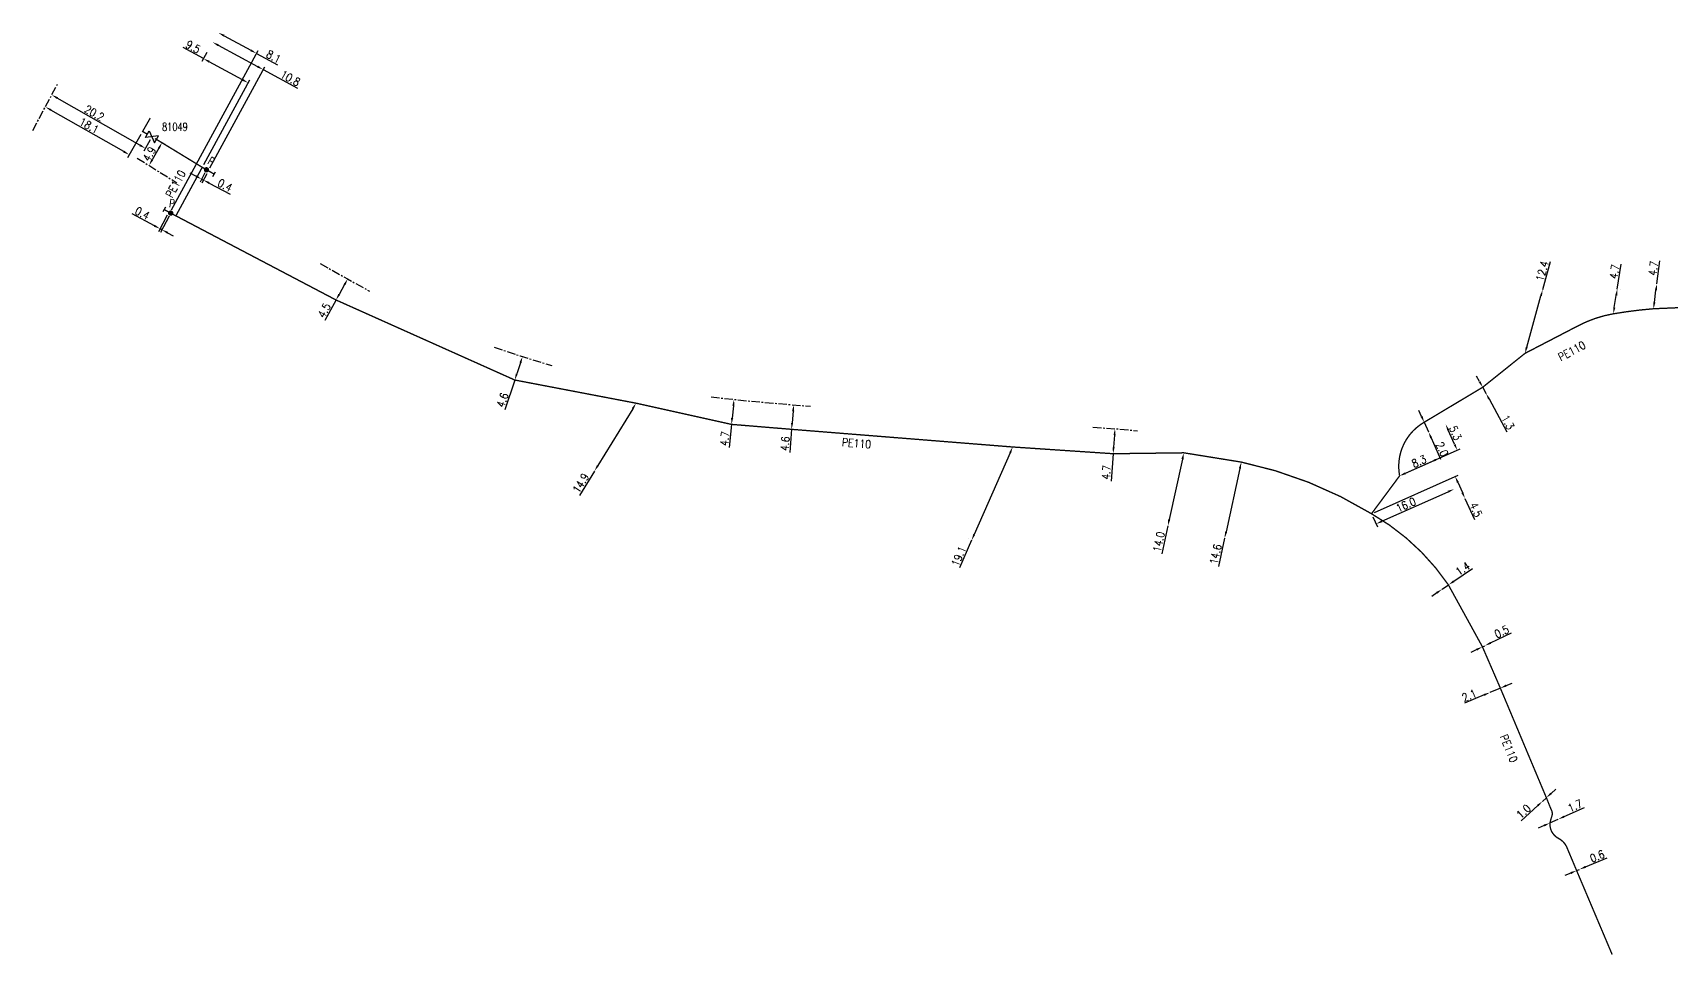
# Model space of a CAD drawing. Header units: millimetres. Extents: x 183244 to 183855, y 152994 to 153304.
# Drawn here: x 183243.6 to 183550.5, y 152999.9 to 153172.8 of the extents above; entities that cross this region are included whole.
import ezdxf
from ezdxf.enums import TextEntityAlignment as Align

# ---------------------------------------------------------------- set-up
doc = ezdxf.new("R2010")
doc.units = ezdxf.units.MM
doc.header["$PDMODE"] = 34
doc.linetypes.add('CENTER', pattern=[50.8, 31.75, -6.35, 6.35, -6.35])
doc.linetypes.add('L_100_PE', pattern=[14, 10, -1.5, 1, -1.5])
doc.layers.get('0').update_dxf_attribs({"linetype": 'CONTINUOUS'})
doc.layers.get('DEFPOINTS').update_dxf_attribs({"linetype": 'CONTINUOUS'})
for name, color, linetype in [('L_140', 3, 'CONTINUOUS'), ('L_300', 7, 'CONTINUOUS'), ('L_340', 7, 'CONTINUOUS')]:
    doc.layers.add(name, color=color, linetype=linetype)
doc.styles.add('G_ROMANS', font='ROMANS.SHX', dxfattribs={"width": 0.75})
doc.styles.get("Standard").update_dxf_attribs({"font": 'romans.shx', "width": 0.85})
doc.dimstyles.get("Standard").update_dxf_attribs({"dimtxt": 1.5, "dimasz": 1.2, "dimexe": 0.625, "dimexo": 0.625, "dimgap": 0.25, "dimtad": 1, "dimdec": 1, "dimzin": 0, "dimdsep": 46, "dimtxsty": 'Standard', "dimcen": -0.5, "dimadec": 0, "dimazin": 0, "dimtfac": 1, "dimtdec": 1, "dimtmove": 0, "dimatfit": 3, "dimfxl": 1, "dimtolj": 1, "dimtzin": 0, "dimarcsym": 0})

# ---------------------------------------------------------------- blocks, each defined once
blk = doc.blocks.new('L_340_07')
at = {"color": 0, "linetype": 'Continuous', "const_width": 0.25, "flags": 128}
blk.add_lwpolyline([(0, 0), (1.25, 0)], dxfattribs=at)
at = {"color": 0, "linetype": 'Continuous', "flags": 128}
blk.add_lwpolyline([(1.25, -0.5), (1.25, 0.5)], dxfattribs=at)
at = {"color": 0, "linetype": 'Continuous', "style": 'G_ROMANS', "width": 0.75, "flags": 3}
for tag, p in [('DEF_LEG', (0.72, -3.47)), ('DEF_COUP', (0.72, -5.97)), ('DEF_TYPE', (0.72, -8.47))]:
    blk.add_attdef(tag, text='', height=1.2, dxfattribs=at).set_placement(p, align=Align.MIDDLE)
blk = doc.blocks.new('L_300_12')
at = {"color": 0, "linetype": 'Continuous', "const_width": 0.497, "flags": 128}
blk.add_lwpolyline([(-0.25, 0, 1), (0.25, 0, 1)], format="xyb", close=True, dxfattribs=at)
at = {"color": 0, "linetype": 'Continuous', "style": 'G_ROMANS', "width": 0.75}
blk.add_text('P', height=1.5, dxfattribs=at).set_placement((0, 1.85), align=Align.MIDDLE)
at = {"color": 0, "linetype": 'Continuous', "style": 'G_ROMANS', "width": 0.75, "flags": 3}
for tag, p in [('DEF_LEG', (0, -5)), ('DEF_COUP', (0, -7.5)), ('DEF_TYPE', (0, -10))]:
    blk.add_attdef(tag, text='', height=1.2, dxfattribs=at).set_placement(p, align=Align.MIDDLE)
blk = doc.blocks.new('L_300_03')
at = {"color": 0, "linetype": 'Continuous', "flags": 128}
blk.add_lwpolyline([(-1, 0.75), (1, -0.75), (1, 0.75), (-1, -0.75), (-1, 0.75)], dxfattribs=at)
at = {"color": 0, "linetype": 'Continuous', "style": 'G_ROMANS', "width": 0.75}
blk.add_attdef('NUM', text='', height=1.5, dxfattribs=at).set_placement((0, 2.1), align=Align.MIDDLE_CENTER)
at = {"color": 0, "linetype": 'Continuous', "style": 'G_ROMANS', "width": 0.75, "flags": 3}
for tag, p in [('DEF_LEG', (0, -5)), ('DEF_COUP', (0, -7.5)), ('DEF_TYPE', (0, -10))]:
    blk.add_attdef(tag, text='', height=1.2, dxfattribs=at).set_placement(p, align=Align.MIDDLE)
blk = doc.blocks.new('*D3')
at = {"layer": 'DEFPOINTS', "color": 0, "linetype": 'Continuous'}
for p in [(183245.96, 153158.88), (183245.96, 153158.88), (183264.17, 153154.26)]:
    blk.add_point(p, dxfattribs=at)
at = {"layer": 'L_140', "color": 0, "linetype": 'Continuous', "lineweight": -2}
for p, q in [((183260.64, 153150.49), (183247, 153158.28)), ((183263.86, 153153.72), (183261.37, 153149.35))]:
    blk.add_line(p, q, dxfattribs=at)
at = {"layer": 'L_140', "color": 0, "linetype": 'Continuous'}
for points in [[(183247.1, 153158.45), (183246.9, 153158.11), (183245.96, 153158.88)], [(183260.73, 153150.67), (183260.54, 153150.32), (183261.68, 153149.9)]]:
    blk.add_solid(points, dxfattribs=at)
at = {"layer": 'L_140', "color": 0, "linetype": 'Continuous', "insert": (183254.15, 153155.35), "char_height": 1.5, "attachment_point": 5, "rotation": 330.2606}
blk.add_mtext('\\A1;18.1', dxfattribs=at)
blk = doc.blocks.new('*D4')
at = {"layer": 'DEFPOINTS', "color": 0, "linetype": 'Continuous'}
for p in [(183247.16, 153161.12), (183247.16, 153161.12), (183265.93, 153153.26)]:
    blk.add_point(p, dxfattribs=at)
at = {"layer": 'L_300', "color": 0, "linetype": 'Continuous', "lineweight": -2}
for p, q in [((183263.66, 153151.69), (183248.2, 153160.52)), ((183265.62, 153152.71), (183264.39, 153150.56))]:
    blk.add_line(p, q, dxfattribs=at)
at = {"layer": 'L_300', "color": 0, "linetype": 'Continuous'}
for points in [[(183248.3, 153160.7), (183248.1, 153160.35), (183247.16, 153161.12)], [(183263.76, 153151.87), (183263.56, 153151.52), (183264.7, 153151.1)]]:
    blk.add_solid(points, dxfattribs=at)
at = {"layer": 'L_300', "color": 0, "linetype": 'Continuous', "insert": (183255.14, 153157.71), "char_height": 1.5, "attachment_point": 5, "rotation": 330.2606}
blk.add_mtext('\\A1;20.2', dxfattribs=at)
blk = doc.blocks.new('*D5')
at = {"layer": 'DEFPOINTS', "color": 0, "linetype": 'Continuous'}
for p in [(183265.93, 153153.26), (183265.39, 153147.92), (183265.39, 153147.92)]:
    blk.add_point(p, dxfattribs=at)
at = {"layer": 'L_300', "color": 0, "linetype": 'Continuous', "lineweight": -2}
for p, q in [((183267.22, 153151.14), (183265.98, 153148.97)), ((183266.48, 153152.95), (183268.36, 153151.87))]:
    blk.add_line(p, q, dxfattribs=at)
at = {"layer": 'L_300', "color": 0, "linetype": 'Continuous'}
for points in [[(183267.05, 153151.24), (183267.4, 153151.04), (183267.82, 153152.18)], [(183265.81, 153149.07), (183266.16, 153148.87), (183265.39, 153147.92)]]:
    blk.add_solid(points, dxfattribs=at)
at = {"layer": 'L_300', "color": 0, "linetype": 'Continuous', "insert": (183265.44, 153150.03), "char_height": 1.5, "attachment_point": 5, "rotation": 60.2606}
blk.add_mtext('\\A1;4.9', dxfattribs=at)
blk = doc.blocks.new('*D6')
at = {"layer": 'DEFPOINTS', "color": 0, "linetype": 'Continuous'}
for p in [(183276.51, 153169.6), (183275.59, 153167.91), (183275.35, 153147.55)]:
    blk.add_point(p, dxfattribs=at)
at = {"layer": 'L_140', "color": 0, "linetype": 'Continuous', "lineweight": -2}
for p, q in [((183275.59, 153167.91), (183271.75, 153170)), ((183276.21, 153169.05), (183275.29, 153167.36)), ((183282.88, 153163.95), (183276.64, 153167.34)), ((183275.65, 153148.1), (183284.24, 153163.93))]:
    blk.add_line(p, q, dxfattribs=at)
at = {"layer": 'L_140', "color": 0, "linetype": 'Continuous'}
for points in [[(183276.74, 153167.51), (183276.55, 153167.16), (183275.59, 153167.91)], [(183282.98, 153164.13), (183282.79, 153163.78), (183283.94, 153163.38)]]:
    blk.add_solid(points, dxfattribs=at)
at = {"layer": 'L_140', "color": 0, "linetype": 'Continuous', "insert": (183273.62, 153170.12), "char_height": 1.5, "attachment_point": 5, "rotation": 331.5187}
blk.add_mtext('\\A1;9.5', dxfattribs=at)
blk = doc.blocks.new('*D7')
at = {"layer": 'DEFPOINTS', "color": 0, "linetype": 'Continuous'}
for p in [(183277.28, 153171), (183277.28, 153171), (183276.49, 153146.9)]:
    blk.add_point(p, dxfattribs=at)
at = {"layer": 'L_340', "color": 0, "linetype": 'Continuous', "lineweight": -2}
for p, q in [((183278.34, 153170.43), (183285.72, 153166.42)), ((183276.79, 153147.45), (183287.07, 153166.4)), ((183286.77, 153165.85), (183293.21, 153162.36))]:
    blk.add_line(p, q, dxfattribs=at)
at = {"layer": 'L_340', "color": 0, "linetype": 'Continuous'}
for points in [[(183278.43, 153170.6), (183278.24, 153170.25), (183277.28, 153171)], [(183285.81, 153166.6), (183285.62, 153166.25), (183286.77, 153165.85)]]:
    blk.add_solid(points, dxfattribs=at)
at = {"layer": 'L_340', "color": 0, "linetype": 'Continuous', "insert": (183291.84, 153164.24), "char_height": 1.5, "attachment_point": 5, "rotation": 331.5187}
blk.add_mtext('\\A1;10.8', dxfattribs=at)
blk = doc.blocks.new('*D8')
at = {"layer": 'DEFPOINTS', "color": 0, "linetype": 'Continuous'}
for p in [(183275.58, 153145.16), (183276.14, 153147.08), (183276.49, 153146.9)]:
    blk.add_point(p, dxfattribs=at)
at = {"layer": 'L_300', "color": 0, "linetype": 'Continuous', "lineweight": -2}
for p, q in [((183274.16, 153145.9), (183273.1, 153146.46)), ((183275.85, 153146.53), (183274.93, 153144.79)), ((183275.22, 153145.34), (183275.58, 153145.16)), ((183276.2, 153146.34), (183275.28, 153144.6)), ((183276.64, 153144.6), (183280.56, 153142.53))]:
    blk.add_line(p, q, dxfattribs=at)
at = {"layer": 'L_300', "color": 0, "linetype": 'Continuous'}
for points in [[(183274.25, 153146.08), (183274.07, 153145.72), (183275.22, 153145.34)], [(183276.73, 153144.78), (183276.54, 153144.42), (183275.58, 153145.16)]]:
    blk.add_solid(points, dxfattribs=at)
at = {"layer": 'L_300', "color": 0, "linetype": 'Continuous', "insert": (183279.6, 153144.17), "char_height": 1.5, "attachment_point": 5, "rotation": 332.255}
blk.add_mtext('\\A1;0.4', dxfattribs=at)
blk = doc.blocks.new('*D9')
at = {"layer": 'DEFPOINTS', "color": 0, "linetype": 'Continuous'}
for p in [(183278.38, 153172.76), (183278.38, 153172.76), (183269.29, 153139.04)]:
    blk.add_point(p, dxfattribs=at)
at = {"layer": 'L_340', "color": 0, "linetype": 'Continuous', "lineweight": -2}
for p, q in [((183279.43, 153172.19), (183284.44, 153169.47)), ((183269.59, 153139.59), (183285.79, 153169.45)), ((183285.5, 153168.9), (183289.47, 153166.74))]:
    blk.add_line(p, q, dxfattribs=at)
at = {"layer": 'L_340', "color": 0, "linetype": 'Continuous'}
for points in [[(183279.53, 153172.37), (183279.34, 153172.02), (183278.38, 153172.76)], [(183284.54, 153169.65), (183284.35, 153169.3), (183285.5, 153168.9)]]:
    blk.add_solid(points, dxfattribs=at)
at = {"layer": 'L_340', "color": 0, "linetype": 'Continuous', "insert": (183288.72, 153168.29), "char_height": 1.5, "attachment_point": 5, "rotation": 331.5187}
blk.add_mtext('\\A1;8.1', dxfattribs=at)
blk = doc.blocks.new('*D10')
at = {"layer": 'DEFPOINTS', "color": 0, "linetype": 'Continuous'}
for p in [(183269.09, 153139.15), (183269.44, 153138.96), (183267.44, 153136.04)]:
    blk.add_point(p, dxfattribs=at)
at = {"layer": 'L_300', "color": 0, "linetype": 'Continuous', "lineweight": -2}
for p, q in [((183266.38, 153136.6), (183262.23, 153138.8)), ((183268.79, 153138.6), (183267.14, 153135.48)), ((183269.15, 153138.41), (183267.5, 153135.3)), ((183267.79, 153135.85), (183267.44, 153136.04)), ((183268.85, 153135.29), (183269.91, 153134.73))]:
    blk.add_line(p, q, dxfattribs=at)
at = {"layer": 'L_300', "color": 0, "linetype": 'Continuous'}
for points in [[(183266.47, 153136.78), (183266.28, 153136.42), (183267.44, 153136.04)], [(183268.94, 153135.46), (183268.76, 153135.11), (183267.79, 153135.85)]]:
    blk.add_solid(points, dxfattribs=at)
at = {"layer": 'L_300', "color": 0, "linetype": 'Continuous', "insert": (183264.12, 153138.92), "char_height": 1.5, "attachment_point": 5, "rotation": 332.0797}
blk.add_mtext('\\A1;0.4', dxfattribs=at)
blk = doc.blocks.new('*D11')
at = {"layer": 'DEFPOINTS', "color": 0, "linetype": 'Continuous'}
for p in [(183302.58, 153126.62), (183302.58, 153126.62), (183300.41, 153122.68)]:
    blk.add_point(p, dxfattribs=at)
at = {"layer": 'L_140', "color": 0, "linetype": 'Continuous', "lineweight": -2}
for p, q in [((183302, 153125.57), (183300.99, 153123.73)), ((183300.41, 153122.68), (183298.3, 153118.85))]:
    blk.add_line(p, q, dxfattribs=at)
at = {"layer": 'L_140', "color": 0, "linetype": 'Continuous'}
for points in [[(183301.83, 153125.66), (183302.18, 153125.47), (183302.58, 153126.62)], [(183300.81, 153123.82), (183301.16, 153123.63), (183300.41, 153122.68)]]:
    blk.add_solid(points, dxfattribs=at)
at = {"layer": 'L_140', "color": 0, "linetype": 'Continuous', "insert": (183298.19, 153120.72), "char_height": 1.5, "attachment_point": 5, "rotation": 61.1319}
blk.add_mtext('\\A1;4.5', dxfattribs=at)
blk = doc.blocks.new('*D12')
at = {"layer": 'DEFPOINTS', "color": 0, "linetype": 'Continuous'}
for p in [(183335.33, 153112.05), (183335.33, 153112.05), (183333.89, 153107.68)]:
    blk.add_point(p, dxfattribs=at)
at = {"layer": 'L_140', "color": 0, "linetype": 'Continuous', "lineweight": -2}
for p, q in [((183334.95, 153110.91), (183334.26, 153108.82)), ((183333.89, 153107.68), (183332.05, 153102.1))]:
    blk.add_line(p, q, dxfattribs=at)
at = {"layer": 'L_140', "color": 0, "linetype": 'Continuous'}
for points in [[(183334.76, 153110.98), (183335.14, 153110.85), (183335.33, 153112.05)], [(183334.07, 153108.89), (183334.45, 153108.76), (183333.89, 153107.68)]]:
    blk.add_solid(points, dxfattribs=at)
at = {"layer": 'L_140', "color": 0, "linetype": 'Continuous', "insert": (183331.6, 153103.92), "char_height": 1.5, "attachment_point": 5, "rotation": 71.7824}
blk.add_mtext('\\A1;4.6', dxfattribs=at)
blk = doc.blocks.new('*D13')
at = {"layer": 'DEFPOINTS', "color": 0, "linetype": 'Continuous'}
for p in [(183356.6, 153103.34), (183348.82, 153090.63), (183348.82, 153090.63)]:
    blk.add_point(p, dxfattribs=at)
at = {"layer": 'L_140', "color": 0, "linetype": 'Continuous', "lineweight": -2}
for p, q in [((183355.98, 153102.31), (183349.45, 153091.65)), ((183348.82, 153090.63), (183346.03, 153086.07))]:
    blk.add_line(p, q, dxfattribs=at)
at = {"layer": 'L_140', "color": 0, "linetype": 'Continuous'}
for points in [[(183355.81, 153102.42), (183356.15, 153102.21), (183356.6, 153103.34)], [(183349.28, 153091.76), (183349.62, 153091.55), (183348.82, 153090.63)]]:
    blk.add_solid(points, dxfattribs=at)
at = {"layer": 'L_140', "color": 0, "linetype": 'Continuous', "insert": (183346.26, 153088.36), "char_height": 1.5, "attachment_point": 5, "rotation": 58.5272}
blk.add_mtext('\\A1;14.9', dxfattribs=at)
blk = doc.blocks.new('*D14')
at = {"layer": 'DEFPOINTS', "color": 0, "linetype": 'Continuous'}
for p in [(183374.95, 153104.05), (183374.95, 153104.05), (183374.48, 153099.37)]:
    blk.add_point(p, dxfattribs=at)
at = {"layer": 'L_140', "color": 0, "linetype": 'Continuous', "lineweight": -2}
for p, q in [((183374.83, 153102.85), (183374.6, 153100.56)), ((183374.48, 153099.37), (183374.05, 153095.02))]:
    blk.add_line(p, q, dxfattribs=at)
at = {"layer": 'L_140', "color": 0, "linetype": 'Continuous'}
for points in [[(183374.63, 153102.87), (183375.03, 153102.83), (183374.95, 153104.05)], [(183374.4, 153100.58), (183374.8, 153100.54), (183374.48, 153099.37)]]:
    blk.add_solid(points, dxfattribs=at)
at = {"layer": 'L_140', "color": 0, "linetype": 'Continuous', "insert": (183373.21, 153096.7), "char_height": 1.5, "attachment_point": 5, "rotation": 84.265}
blk.add_mtext('\\A1;4.7', dxfattribs=at)
blk = doc.blocks.new('*D15')
at = {"layer": 'DEFPOINTS', "color": 0, "linetype": 'Continuous'}
for p in [(183386.13, 153103.03), (183386.13, 153103.03), (183385.74, 153098.44)]:
    blk.add_point(p, dxfattribs=at)
at = {"layer": 'L_140', "color": 0, "linetype": 'Continuous', "lineweight": -2}
for p, q in [((183385.5, 153103.08), (183385.5, 153103.08)), ((183386.03, 153101.83), (183385.84, 153099.64)), ((183385.74, 153098.44), (183385.38, 153094.09))]:
    blk.add_line(p, q, dxfattribs=at)
at = {"layer": 'L_140', "color": 0, "linetype": 'Continuous'}
for points in [[(183385.83, 153101.85), (183386.23, 153101.81), (183386.13, 153103.03)], [(183385.64, 153099.65), (183386.04, 153099.62), (183385.74, 153098.44)]]:
    blk.add_solid(points, dxfattribs=at)
at = {"layer": 'L_140', "color": 0, "linetype": 'Continuous', "insert": (183384.51, 153095.75), "char_height": 1.5, "attachment_point": 5, "rotation": 85.2027}
blk.add_mtext('\\A1;4.6', dxfattribs=at)
blk = doc.blocks.new('*D16')
at = {"layer": 'DEFPOINTS', "color": 0, "linetype": 'Continuous'}
for p in [(183427.15, 153095.13), (183419.47, 153077.64), (183419.47, 153077.64)]:
    blk.add_point(p, dxfattribs=at)
at = {"layer": 'L_140', "color": 0, "linetype": 'Continuous', "lineweight": -2}
for p, q in [((183426.58, 153095.38), (183426.58, 153095.38)), ((183426.67, 153094.03), (183419.95, 153078.74)), ((183419.47, 153077.64), (183417.2, 153072.49)), ((183418.9, 153077.9), (183418.9, 153077.9))]:
    blk.add_line(p, q, dxfattribs=at)
at = {"layer": 'L_140', "color": 0, "linetype": 'Continuous'}
for points in [[(183426.49, 153094.11), (183426.85, 153093.95), (183427.15, 153095.13)], [(183419.77, 153078.82), (183420.13, 153078.66), (183419.47, 153077.64)]]:
    blk.add_solid(points, dxfattribs=at)
at = {"layer": 'L_140', "color": 0, "linetype": 'Continuous', "insert": (183417.06, 153074.65), "char_height": 1.5, "attachment_point": 5, "rotation": 66.27}
blk.add_mtext('\\A1;19.1', dxfattribs=at)
blk = doc.blocks.new('*D17')
at = {"layer": 'DEFPOINTS', "color": 0, "linetype": 'Continuous'}
for p in [(183446.32, 153098.55), (183446.32, 153098.55), (183445.96, 153093.87)]:
    blk.add_point(p, dxfattribs=at)
at = {"layer": 'L_140', "color": 0, "linetype": 'Continuous', "lineweight": -2}
for p, q in [((183446.23, 153097.36), (183446.06, 153095.07)), ((183445.96, 153093.87), (183445.57, 153088.7))]:
    blk.add_line(p, q, dxfattribs=at)
at = {"layer": 'L_140', "color": 0, "linetype": 'Continuous'}
for points in [[(183446.03, 153097.37), (183446.43, 153097.34), (183446.32, 153098.55)], [(183445.86, 153095.08), (183446.26, 153095.05), (183445.96, 153093.87)]]:
    blk.add_solid(points, dxfattribs=at)
at = {"layer": 'L_140', "color": 0, "linetype": 'Continuous', "insert": (183444.69, 153090.36), "char_height": 1.5, "attachment_point": 5, "rotation": 85.6289}
blk.add_mtext('\\A1;4.7', dxfattribs=at)
blk = doc.blocks.new('*D18')
at = {"layer": 'DEFPOINTS', "color": 0, "linetype": 'Continuous'}
for p in [(183459.21, 153094.04), (183456.22, 153080.36), (183456.22, 153080.36)]:
    blk.add_point(p, dxfattribs=at)
at = {"layer": 'L_140', "color": 0, "linetype": 'Continuous', "lineweight": -2}
for p, q in [((183458.95, 153092.86), (183456.48, 153081.53)), ((183456.22, 153080.36), (183455.07, 153075.08))]:
    blk.add_line(p, q, dxfattribs=at)
at = {"layer": 'L_140', "color": 0, "linetype": 'Continuous'}
for points in [[(183458.76, 153092.91), (183459.15, 153092.82), (183459.21, 153094.04)], [(183456.28, 153081.57), (183456.67, 153081.49), (183456.22, 153080.36)]]:
    blk.add_solid(points, dxfattribs=at)
at = {"layer": 'L_140', "color": 0, "linetype": 'Continuous', "insert": (183454.54, 153077.35), "char_height": 1.5, "attachment_point": 5, "rotation": 77.6858}
blk.add_mtext('\\A1;14.0', dxfattribs=at)
blk = doc.blocks.new('*D19')
at = {"layer": 'DEFPOINTS', "color": 0, "linetype": 'Continuous'}
for p in [(183469.98, 153092.3), (183466.86, 153078.04), (183466.86, 153078.04)]:
    blk.add_point(p, dxfattribs=at)
at = {"layer": 'L_140', "color": 0, "linetype": 'Continuous', "lineweight": -2}
for p, q in [((183469.72, 153091.13), (183467.12, 153079.21)), ((183466.86, 153078.04), (183465.71, 153072.76))]:
    blk.add_line(p, q, dxfattribs=at)
at = {"layer": 'L_140', "color": 0, "linetype": 'Continuous'}
for points in [[(183469.53, 153091.17), (183469.92, 153091.08), (183469.98, 153092.3)], [(183466.92, 153079.25), (183467.32, 153079.17), (183466.86, 153078.04)]]:
    blk.add_solid(points, dxfattribs=at)
at = {"layer": 'L_140', "color": 0, "linetype": 'Continuous', "insert": (183465.18, 153075.02), "char_height": 1.5, "attachment_point": 5, "rotation": 77.6858}
blk.add_mtext('\\A1;14.6', dxfattribs=at)
blk = doc.blocks.new('*D20')
at = {"layer": 'DEFPOINTS', "color": 0, "linetype": 'Continuous'}
for p in [(183511.87, 153085.5), (183511.87, 153085.5), (183494.37, 153082.62)]:
    blk.add_point(p, dxfattribs=at)
at = {"layer": 'L_140', "color": 0, "linetype": 'Continuous', "lineweight": -2}
for p, q in [((183494.94, 153082.87), (183510.61, 153089.86)), ((183510.53, 153088.51), (183511.38, 153086.59)), ((183511.87, 153085.5), (183513.65, 153081.51))]:
    blk.add_line(p, q, dxfattribs=at)
at = {"layer": 'L_140', "color": 0, "linetype": 'Continuous'}
for points in [[(183510.71, 153088.59), (183510.35, 153088.43), (183510.04, 153089.61)], [(183511.57, 153086.68), (183511.2, 153086.51), (183511.87, 153085.5)]]:
    blk.add_solid(points, dxfattribs=at)
at = {"layer": 'L_140', "color": 0, "linetype": 'Continuous', "insert": (183513.92, 153083.36), "char_height": 1.5, "attachment_point": 5, "rotation": 294.0415}
blk.add_mtext('\\A1;4.5', dxfattribs=at)
blk = doc.blocks.new('*D21')
at = {"layer": 'DEFPOINTS', "color": 0, "linetype": 'Continuous'}
for p in [(183509.83, 153087.23), (183509.83, 153087.23), (183494.37, 153082.62)]:
    blk.add_point(p, dxfattribs=at)
at = {"layer": 'L_140', "color": 0, "linetype": 'Continuous', "lineweight": -2}
for p, q in [((183496.31, 153081.2), (183508.73, 153086.74)), ((183494.62, 153082.05), (183495.47, 153080.14))]:
    blk.add_line(p, q, dxfattribs=at)
at = {"layer": 'L_140', "color": 0, "linetype": 'Continuous'}
for points in [[(183508.65, 153086.93), (183508.81, 153086.56), (183509.83, 153087.23)], [(183496.23, 153081.39), (183496.39, 153081.02), (183495.22, 153080.71)]]:
    blk.add_solid(points, dxfattribs=at)
at = {"layer": 'L_140', "color": 0, "linetype": 'Continuous', "insert": (183500.81, 153084.3), "char_height": 1.5, "attachment_point": 5, "rotation": 24.0415}
blk.add_mtext('\\A1;16.0', dxfattribs=at)
blk = doc.blocks.new('*D22')
at = {"layer": 'DEFPOINTS', "color": 0, "linetype": 'Continuous'}
for p in [(183507.21, 153093.1), (183507.21, 153093.1), (183499.63, 153089.72)]:
    blk.add_point(p, dxfattribs=at)
at = {"layer": 'L_140', "color": 0, "linetype": 'Continuous', "lineweight": -2}
for p, q in [((183500.73, 153090.21), (183506.11, 153092.61)), ((183499.88, 153089.15), (183499.88, 153089.15))]:
    blk.add_line(p, q, dxfattribs=at)
at = {"layer": 'L_140', "color": 0, "linetype": 'Continuous'}
for points in [[(183506.03, 153092.79), (183506.2, 153092.43), (183507.21, 153093.1)], [(183500.64, 153090.39), (183500.81, 153090.03), (183499.63, 153089.72)]]:
    blk.add_solid(points, dxfattribs=at)
at = {"layer": 'L_140', "color": 0, "linetype": 'Continuous', "insert": (183503.28, 153092.44), "char_height": 1.5, "attachment_point": 5, "rotation": 24.0416}
blk.add_mtext('\\A1;8.3', dxfattribs=at)
blk = doc.blocks.new('*D23')
at = {"layer": 'DEFPOINTS', "color": 0, "linetype": 'Continuous'}
for p in [(183508.26, 153099.37), (183508.26, 153099.37), (183499.63, 153089.72)]:
    blk.add_point(p, dxfattribs=at)
at = {"layer": 'L_140', "color": 0, "linetype": 'Continuous', "lineweight": -2}
for p, q in [((183509.93, 153095.63), (183508.75, 153098.28)), ((183500.2, 153089.97), (183510.99, 153094.79))]:
    blk.add_line(p, q, dxfattribs=at)
at = {"layer": 'L_140', "color": 0, "linetype": 'Continuous'}
for points in [[(183508.93, 153098.36), (183508.57, 153098.19), (183508.26, 153099.37)], [(183510.11, 153095.71), (183509.75, 153095.55), (183510.42, 153094.53)]]:
    blk.add_solid(points, dxfattribs=at)
at = {"layer": 'L_140', "color": 0, "linetype": 'Continuous', "insert": (183510.08, 153097.75), "char_height": 1.5, "attachment_point": 5, "rotation": 294.0415}
blk.add_mtext('\\A1;5.3', dxfattribs=at)
blk = doc.blocks.new('*D24')
at = {"layer": 'DEFPOINTS', "color": 0, "linetype": 'Continuous'}
for p in [(183504.24, 153099.77), (183505.05, 153097.94), (183505.05, 153097.94)]:
    blk.add_point(p, dxfattribs=at)
at = {"layer": 'L_140', "color": 0, "linetype": 'Continuous', "lineweight": -2}
for p, q in [((183503.75, 153100.86), (183503.26, 153101.96)), ((183504.24, 153099.77), (183505.05, 153097.94)), ((183505.54, 153096.85), (183507.32, 153092.85))]:
    blk.add_line(p, q, dxfattribs=at)
at = {"layer": 'L_140', "color": 0, "linetype": 'Continuous'}
for points in [[(183503.93, 153100.95), (183503.56, 153100.78), (183504.24, 153099.77)], [(183505.72, 153096.93), (183505.36, 153096.76), (183505.05, 153097.94)]]:
    blk.add_solid(points, dxfattribs=at)
at = {"layer": 'L_140', "color": 0, "linetype": 'Continuous', "insert": (183507.59, 153094.71), "char_height": 1.5, "attachment_point": 5, "rotation": 294.0415}
blk.add_mtext('\\A1;2.0', dxfattribs=at)
blk = doc.blocks.new('*D25')
at = {"layer": 'DEFPOINTS', "color": 0, "linetype": 'Continuous'}
for p in [(183515.19, 153106.32), (183515.81, 153105.18), (183515.81, 153105.18)]:
    blk.add_point(p, dxfattribs=at)
at = {"layer": 'L_140', "color": 0, "linetype": 'Continuous', "lineweight": -2}
for p, q in [((183514.62, 153107.38), (183514.05, 153108.43)), ((183515.19, 153106.32), (183515.81, 153105.18)), ((183516.39, 153104.13), (183519.74, 153097.96))]:
    blk.add_line(p, q, dxfattribs=at)
at = {"layer": 'L_140', "color": 0, "linetype": 'Continuous'}
for points in [[(183514.8, 153107.47), (183514.44, 153107.28), (183515.19, 153106.32)], [(183516.56, 153104.22), (183516.21, 153104.03), (183515.81, 153105.18)]]:
    blk.add_solid(points, dxfattribs=at)
at = {"layer": 'L_140', "color": 0, "linetype": 'Continuous', "insert": (183519.91, 153099.75), "char_height": 1.5, "attachment_point": 5, "rotation": 298.5394}
blk.add_mtext('\\A1;1.3', dxfattribs=at)
blk = doc.blocks.new('*D26')
at = {"layer": 'DEFPOINTS', "color": 0, "linetype": 'Continuous'}
for p in [(183526.43, 153124.62), (183526.43, 153124.62), (183523.12, 153112.68)]:
    blk.add_point(p, dxfattribs=at)
at = {"layer": 'L_140', "color": 0, "linetype": 'Continuous', "lineweight": -2}
for p, q in [((183526.43, 153124.62), (183527.89, 153129.89)), ((183523.44, 153113.83), (183526.11, 153123.47))]:
    blk.add_line(p, q, dxfattribs=at)
at = {"layer": 'L_140', "color": 0, "linetype": 'Continuous'}
for points in [[(183525.92, 153123.52), (183526.3, 153123.41), (183526.43, 153124.62)], [(183523.24, 153113.89), (183523.63, 153113.78), (183523.12, 153112.68)]]:
    blk.add_solid(points, dxfattribs=at)
at = {"layer": 'L_140', "color": 0, "linetype": 'Continuous', "insert": (183526.36, 153128.1), "char_height": 1.5, "attachment_point": 5, "rotation": 74.4954}
blk.add_mtext('\\A1;12.4', dxfattribs=at)
blk = doc.blocks.new('*D27')
at = {"layer": 'DEFPOINTS', "color": 0, "linetype": 'Continuous'}
for p in [(183540.39, 153124.73), (183540.39, 153124.73), (183539.66, 153120.09)]:
    blk.add_point(p, dxfattribs=at)
at = {"layer": 'L_140', "color": 0, "linetype": 'Continuous', "lineweight": -2}
for p, q in [((183540.39, 153124.73), (183541.13, 153129.39)), ((183539.85, 153121.27), (183540.21, 153123.54)), ((183541.01, 153124.63), (183541.01, 153124.63)), ((183540.28, 153119.99), (183540.28, 153119.99))]:
    blk.add_line(p, q, dxfattribs=at)
at = {"layer": 'L_140', "color": 0, "linetype": 'Continuous'}
for points in [[(183540.01, 153123.58), (183540.41, 153123.51), (183540.39, 153124.73)], [(183539.65, 153121.3), (183540.05, 153121.24), (183539.66, 153120.09)]]:
    blk.add_solid(points, dxfattribs=at)
at = {"layer": 'L_140', "color": 0, "linetype": 'Continuous', "insert": (183539.89, 153127.98), "char_height": 1.5, "attachment_point": 5, "rotation": 81.0349}
blk.add_mtext('\\A1;4.7', dxfattribs=at)
blk = doc.blocks.new('*D28')
at = {"layer": 'DEFPOINTS', "color": 0, "linetype": 'Continuous'}
for p in [(183547.8, 153125.71), (183547.8, 153125.71), (183547.2, 153121.04)]:
    blk.add_point(p, dxfattribs=at)
at = {"layer": 'L_140', "color": 0, "linetype": 'Continuous', "lineweight": -2}
for p, q in [((183547.8, 153125.71), (183548.36, 153130.04)), ((183547.35, 153122.23), (183547.64, 153124.52))]:
    blk.add_line(p, q, dxfattribs=at)
at = {"layer": 'L_140', "color": 0, "linetype": 'Continuous'}
for points in [[(183547.45, 153124.54), (183547.84, 153124.49), (183547.8, 153125.71)], [(183547.15, 153122.26), (183547.55, 153122.21), (183547.2, 153121.04)]]:
    blk.add_solid(points, dxfattribs=at)
at = {"layer": 'L_140', "color": 0, "linetype": 'Continuous', "insert": (183547.16, 153128.6), "char_height": 1.5, "attachment_point": 5, "rotation": 82.6666}
blk.add_mtext('\\A1;4.7', dxfattribs=at)
blk = doc.blocks.new('*D85')
at = {"layer": 'DEFPOINTS', "color": 0, "linetype": 'Continuous'}
for p in [(183515.15, 153057.67), (183515.6, 153057.89), (183515.6, 153057.89)]:
    blk.add_point(p, dxfattribs=at)
at = {"layer": 'L_140', "color": 0, "linetype": 'Continuous', "lineweight": -2}
for p, q in [((183516.68, 153058.41), (183520.62, 153060.3)), ((183514.07, 153057.16), (183512.98, 153056.64)), ((183515.15, 153057.67), (183515.6, 153057.89))]:
    blk.add_line(p, q, dxfattribs=at)
at = {"layer": 'L_140', "color": 0, "linetype": 'Continuous'}
for points in [[(183516.59, 153058.59), (183516.77, 153058.23), (183515.6, 153057.89)], [(183513.98, 153057.34), (183514.15, 153056.98), (183515.15, 153057.67)]]:
    blk.add_solid(points, dxfattribs=at)
at = {"layer": 'L_140', "color": 0, "linetype": 'Continuous', "insert": (183518.76, 153060.51), "char_height": 1.5, "attachment_point": 5, "rotation": 25.5754}
blk.add_mtext('\\A1;0.5', dxfattribs=at)
blk = doc.blocks.new('*D86')
at = {"layer": 'DEFPOINTS', "color": 0, "linetype": 'Continuous'}
for p in [(183518.5, 153049.94), (183516.56, 153049.12), (183516.56, 153049.12)]:
    blk.add_point(p, dxfattribs=at)
at = {"layer": 'L_140', "color": 0, "linetype": 'Continuous', "lineweight": -2}
for p, q in [((183518.5, 153049.94), (183516.56, 153049.12)), ((183519.6, 153050.41), (183520.71, 153050.88)), ((183515.46, 153048.66), (183511.77, 153047.09))]:
    blk.add_line(p, q, dxfattribs=at)
at = {"layer": 'L_140', "color": 0, "linetype": 'Continuous'}
for points in [[(183519.52, 153050.59), (183519.68, 153050.22), (183518.5, 153049.94)], [(183515.38, 153048.84), (183515.54, 153048.47), (183516.56, 153049.12)]]:
    blk.add_solid(points, dxfattribs=at)
at = {"layer": 'L_140', "color": 0, "linetype": 'Continuous', "insert": (183512.67, 153048.56), "char_height": 1.5, "attachment_point": 5, "rotation": 22.93}
blk.add_mtext('\\A1;2.1', dxfattribs=at)
blk = doc.blocks.new('*D87')
at = {"layer": 'DEFPOINTS', "color": 0, "linetype": 'Continuous'}
for p in [(183526.38, 153028.72), (183526.38, 153028.72), (183527.12, 153029.4)]:
    blk.add_point(p, dxfattribs=at)
at = {"layer": 'L_140', "color": 0, "linetype": 'Continuous', "lineweight": -2}
for p, q in [((183528, 153030.21), (183528.89, 153031.02)), ((183525.5, 153027.91), (183522.41, 153025.08)), ((183527.12, 153029.4), (183526.38, 153028.72))]:
    blk.add_line(p, q, dxfattribs=at)
at = {"layer": 'L_140', "color": 0, "linetype": 'Continuous'}
for points in [[(183525.36, 153028.06), (183525.63, 153027.77), (183526.38, 153028.72)], [(183527.87, 153030.36), (183528.14, 153030.06), (183527.12, 153029.4)]]:
    blk.add_solid(points, dxfattribs=at)
at = {"layer": 'L_140', "color": 0, "linetype": 'Continuous', "insert": (183522.84, 153026.83), "char_height": 1.5, "attachment_point": 5, "rotation": 42.5214}
blk.add_mtext('\\A1;1.0', dxfattribs=at)
blk = doc.blocks.new('*D88')
at = {"layer": 'DEFPOINTS', "color": 0, "linetype": 'Continuous'}
for p in [(183529.34, 153025.36), (183529.34, 153025.36), (183527.79, 153024.67)]:
    blk.add_point(p, dxfattribs=at)
at = {"layer": 'L_140', "color": 0, "linetype": 'Continuous', "lineweight": -2}
for p, q in [((183527.79, 153024.67), (183529.34, 153025.36)), ((183530.44, 153025.85), (183534.26, 153027.56)), ((183526.7, 153024.18), (183525.6, 153023.69))]:
    blk.add_line(p, q, dxfattribs=at)
at = {"layer": 'L_140', "color": 0, "linetype": 'Continuous'}
for points in [[(183530.36, 153026.04), (183530.52, 153025.67), (183529.34, 153025.36)], [(183526.61, 153024.36), (183526.78, 153024), (183527.79, 153024.67)]]:
    blk.add_solid(points, dxfattribs=at)
at = {"layer": 'L_140', "color": 0, "linetype": 'Continuous', "insert": (183532.49, 153027.87), "char_height": 1.5, "attachment_point": 5, "rotation": 24.0854}
blk.add_mtext('\\A1;1.7', dxfattribs=at)
blk = doc.blocks.new('*D89')
at = {"layer": 'DEFPOINTS', "color": 0, "linetype": 'Continuous'}
for p in [(183532.79, 153015.74), (183533.34, 153015.97), (183533.34, 153015.97)]:
    blk.add_point(p, dxfattribs=at)
at = {"layer": 'L_140', "color": 0, "linetype": 'Continuous', "lineweight": -2}
for p, q in [((183532.79, 153015.74), (183533.34, 153015.97)), ((183534.45, 153016.43), (183538.48, 153018.12)), ((183531.68, 153015.28), (183530.58, 153014.81))]:
    blk.add_line(p, q, dxfattribs=at)
at = {"layer": 'L_140', "color": 0, "linetype": 'Continuous'}
for points in [[(183531.61, 153015.46), (183531.76, 153015.09), (183532.79, 153015.74)], [(183534.37, 153016.62), (183534.53, 153016.25), (183533.34, 153015.97)]]:
    blk.add_solid(points, dxfattribs=at)
at = {"layer": 'L_140', "color": 0, "linetype": 'Continuous', "insert": (183536.64, 153018.43), "char_height": 1.5, "attachment_point": 5, "rotation": 22.6856}
blk.add_mtext('\\A1;0.6', dxfattribs=at)
blk = doc.blocks.new('*D113')
at = {"layer": 'DEFPOINTS', "color": 0, "linetype": 'Continuous'}
for p in [(183507.62, 153068.49), (183508.77, 153069.28), (183508.82, 153069.22)]:
    blk.add_point(p, dxfattribs=at)
at = {"layer": 'L_140', "color": 0, "linetype": 'Continuous', "lineweight": -2}
for p, q in [((183509.76, 153069.96), (183513.27, 153072.36)), ((183506.63, 153067.82), (183505.64, 153067.14)), ((183507.62, 153068.49), (183508.77, 153069.28)), ((183508.46, 153069.73), (183508.42, 153069.8))]:
    blk.add_line(p, q, dxfattribs=at)
at = {"layer": 'L_140', "color": 0, "linetype": 'Continuous'}
for points in [[(183506.52, 153067.98), (183506.74, 153067.65), (183507.62, 153068.49)], [(183509.65, 153070.12), (183509.88, 153069.79), (183508.77, 153069.28)]]:
    blk.add_solid(points, dxfattribs=at)
at = {"layer": 'L_140', "color": 0, "linetype": 'Continuous', "insert": (183511.45, 153072.32), "char_height": 1.5, "attachment_point": 5, "rotation": 34.3448}
blk.add_mtext('\\A1;1.4', dxfattribs=at)

msp = doc.modelspace()

# ---------------------------------------------------------------- linework, layer by layer
at = {"layer": 'L_140', "color": 7, "linetype": 'CENTER', "ltscale": 0.05, "flags": 128}
for points in [[(183243.6, 153154.47), (183248.32, 153163.29)], [(183263.16, 153149.26), (183263.16, 153149.26), (183270.58, 153144.64)], [(183297.46, 153129.49), (183302.58, 153126.62), (183306.67, 153124.34)], [(183330.03, 153113.84), (183334.89, 153112.19), (183340.83, 153110.4)], [(183370.65, 153104.51), (183378.01, 153103.72), (183383.2, 153103.27), (183389.28, 153102.77)], [(183442.18, 153098.83), (183447.24, 153098.49), (183450.52, 153098.18)]]:
    msp.add_lwpolyline(points, dxfattribs=at)
at = {"layer": 'L_140', "linetype": 'L_100_PE', "const_width": 0.25, "flags": 128}
for points in [[(183265.06, 153153.75), (183264.17, 153154.26), (183265.61, 153156.78)], [(183276.49, 153146.9), (183275.21, 153147.63), (183266.8, 153152.76)], [(183270.43, 153138.49), (183275.35, 153147.55)]]:
    msp.add_lwpolyline(points, dxfattribs=at)
for points in [[(183494.37, 153082.62, 0.086157), (183469.98, 153092.3), (183459.21, 153094.04), (183445.96, 153093.87), (183427.15, 153095.13), (183385.74, 153098.44), (183374.48, 153099.37), (183356.6, 153103.34), (183333.89, 153107.68), (183300.41, 153122.68), (183269.29, 153139.04)], [(183580.27, 153031.6), (183581.17, 153032.43), (183581.92, 153031.62), (183586.11, 153036.06, 0.049264), (183588.32, 153041.45), (183591.78, 153057.58), (183598.28, 153085.57), (183601.03, 153097.46), (183601.03, 153097.46), (183603.06, 153105.85, 0.292797), (183596.4, 153118.79, 0.035036), (183588.56, 153121.23, 0.028226), (183547.2, 153121.04, 0.022243), (183539.66, 153120.09, 0.078857), (183533.06, 153117.84), (183523.12, 153112.68), (183515.19, 153106.32), (183504.24, 153099.77, 0.319232), (183499.63, 153089.72), (183494.37, 153082.62, -0.114542), (183508.77, 153069.28), (183515.15, 153057.67), (183518.5, 153049.94), (183527.12, 153029.4), (183527.98, 153027.27, -0.236814), (183528.11, 153025.81, 0.039394), (183527.8, 153024.67, 0.299886), (183529.4, 153021.77, -0.176087), (183530.98, 153020.05), (183532.79, 153015.74), (183539.45, 153000)]]:
    msp.add_lwpolyline(points, format="xyb", dxfattribs=at)

# ---------------------------------------------------------------- block references
at = {"layer": 'L_300'}
ref = msp.add_blockref('L_300_03', (183265.93, 153153.26), dxfattribs=dict(at, rotation=330.315486352264))
ref.add_attrib('NUM', '81049', dxfattribs={"layer": '0', "color": 0, "linetype": 'Continuous', "height": 1.5, "style": 'G_ROMANS', "width": 0.75}).set_placement((183270.22, 153155.13), align=Align.MIDDLE_CENTER)
for p, rotation in [((183276.14, 153147.08), 330.045626980872), ((183269.44, 153138.96), 352.5669099713043)]:
    msp.add_blockref('L_300_12', p, dxfattribs=dict(at, rotation=rotation))
at = {"layer": 'L_340'}
for p, rotation in [((183276.49, 153146.9), 330.2464642117866), ((183269.29, 153139.04), 151.2661765923984)]:
    msp.add_blockref('L_340_07', p, dxfattribs=dict(at, rotation=rotation))

# ---------------------------------------------------------------- texts
at = {"layer": 'L_140', "linetype": 'Continuous', "width": 0.85}
msp.add_text('PE110', height=1.5, rotation=61.5187, dxfattribs=at).set_placement((183269.71, 153141.69))
for rotation, p in [(28.1378, (183531.88, 153113.11)), (355.4263, (183397.91, 153095.82)), (291.778, (183520.09, 153038.64))]:
    msp.add_text('PE110', height=1.5, rotation=rotation, dxfattribs=at).set_placement(p, align=Align.MIDDLE)

# ---------------------------------------------------------------- dimensions: what is measured, and where the dimension line sits
at = {"layer": 'L_140', "linetype": 'Continuous'}
for base, p1, p2, angle, picture, middle in [((183275.59, 153167.91), (183275.35, 153147.55), (183276.51, 153169.6), 331.5187, '*D6', (183273.14, 153169.24)), ((183245.96, 153158.88), (183264.17, 153154.26), (183245.96, 153158.88), 330.2606, '*D3', (183253.65, 153154.48)), ((183526.43, 153124.62), (183523.12, 153112.68), (183526.43, 153124.62), 254.4954, '*D26', (183527.32, 153127.83)), ((183540.39, 153124.73), (183539.66, 153120.09), (183540.39, 153124.73), 261.0349, '*D27', (183540.88, 153127.82)), ((183547.8, 153125.71), (183547.2, 153121.04), (183547.8, 153125.71), 262.6666, '*D28', (183548.15, 153128.47)), ((183302.58, 153126.62), (183300.41, 153122.68), (183302.58, 153126.62), 241.1319, '*D11', (183299.07, 153120.24)), ((183335.33, 153112.05), (183333.89, 153107.68), (183335.33, 153112.05), 251.7824, '*D12', (183332.55, 153103.61)), ((183515.81, 153105.18), (183515.19, 153106.32), (183515.81, 153105.18), 118.5394, '*D25', (183519.03, 153099.27)), ((183348.82, 153090.63), (183356.6, 153103.34), (183348.82, 153090.63), 58.5272, '*D13', (183347.12, 153087.84)), ((183374.95, 153104.05), (183374.48, 153099.37), (183374.95, 153104.05), 264.265, '*D14', (183374.21, 153096.6)), ((183386.13, 153103.03), (183385.74, 153098.44), (183386.13, 153103.03), 265.2027, '*D15', (183385.51, 153095.67)), ((183505.05, 153097.94), (183504.24, 153099.77), (183505.05, 153097.94), 114.0415, '*D24', (183506.67, 153094.3)), ((183446.32, 153098.55), (183445.96, 153093.87), (183446.32, 153098.55), 265.6289, '*D17', (183445.69, 153090.28)), ((183508.26, 153099.37), (183499.63, 153089.72), (183508.26, 153099.37), 294.0415, '*D23', (183509.17, 153097.34)), ((183419.47, 153077.64), (183427.15, 153095.13), (183419.47, 153077.64), 66.27, '*D16', (183417.98, 153074.25)), ((183456.22, 153080.36), (183459.21, 153094.04), (183456.22, 153080.36), 77.6858, '*D18', (183455.52, 153077.13)), ((183466.86, 153078.04), (183469.98, 153092.3), (183466.86, 153078.04), 77.6858, '*D19', (183466.16, 153074.81)), ((183507.21, 153093.1), (183499.63, 153089.72), (183507.21, 153093.1), 204.0416, '*D22', (183503.68, 153091.53)), ((183511.87, 153085.5), (183494.37, 153082.62), (183511.87, 153085.5), 114.0415, '*D20', (183513.01, 153082.95)), ((183509.83, 153087.23), (183494.37, 153082.62), (183509.83, 153087.23), 204.0415, '*D21', (183501.22, 153083.39)), ((183508.77, 153069.28), (183507.62, 153068.49), (183508.82, 153069.22), 34.3448, '*D113', (183512.01, 153071.5)), ((183515.6, 153057.89), (183515.15, 153057.67), (183515.6, 153057.89), 205.5754, '*D85', (183519.19, 153059.61)), ((183516.56, 153049.12), (183518.5, 153049.94), (183516.56, 153049.12), 22.93, '*D86', (183513.06, 153047.64)), ((183526.38, 153028.72), (183527.12, 153029.4), (183526.38, 153028.72), 42.5214, '*D87', (183523.51, 153026.09)), ((183529.34, 153025.36), (183527.79, 153024.67), (183529.34, 153025.36), 204.0854, '*D88', (183532.9, 153026.95)), ((183533.34, 153015.97), (183532.79, 153015.74), (183533.34, 153015.97), 202.6856, '*D89', (183537.02, 153017.51))]:
    dim = msp.add_linear_dim(base=base, p1=p1, p2=p2, angle=angle, dimstyle='Standard', dxfattribs=at)
    dim.commit()
    dim.dimension.update_dxf_attribs({"geometry": picture, "text_midpoint": middle, "dimtype": 160})
at = {"layer": 'L_300', "linetype": 'Continuous'}
for base, p1, p2, angle, picture, middle in [((183247.16, 153161.12), (183265.93, 153153.26), (183247.16, 153161.12), 330.2606, '*D4', (183254.64, 153156.85)), ((183265.39, 153147.92), (183265.93, 153153.26), (183265.39, 153147.92), 60.2606, '*D5', (183266.31, 153149.53)), ((183275.58, 153145.16), (183276.14, 153147.08), (183276.49, 153146.9), 152.255, '*D8', (183279.13, 153143.29)), ((183267.44, 153136.04), (183269.44, 153138.96), (183269.09, 153139.15), 332.0797, '*D10', (183263.66, 153138.04))]:
    dim = msp.add_linear_dim(base=base, p1=p1, p2=p2, angle=angle, dimstyle='Standard', dxfattribs=at)
    dim.commit()
    dim.dimension.update_dxf_attribs({"geometry": picture, "text_midpoint": middle, "dimtype": 160})
at = {"layer": 'L_340', "linetype": 'Continuous'}
for base, p1, p2, picture, middle in [((183278.38, 153172.76), (183269.29, 153139.04), (183278.38, 153172.76), '*D9', (183288.24, 153167.41)), ((183277.28, 153171), (183276.49, 153146.9), (183277.28, 153171), '*D7', (183291.36, 153163.36))]:
    dim = msp.add_linear_dim(base=base, p1=p1, p2=p2, angle=331.5187, dimstyle='Standard', dxfattribs=at)
    dim.commit()
    dim.dimension.update_dxf_attribs({"geometry": picture, "text_midpoint": middle, "dimtype": 160})

doc.saveas('drawing.dxf')
